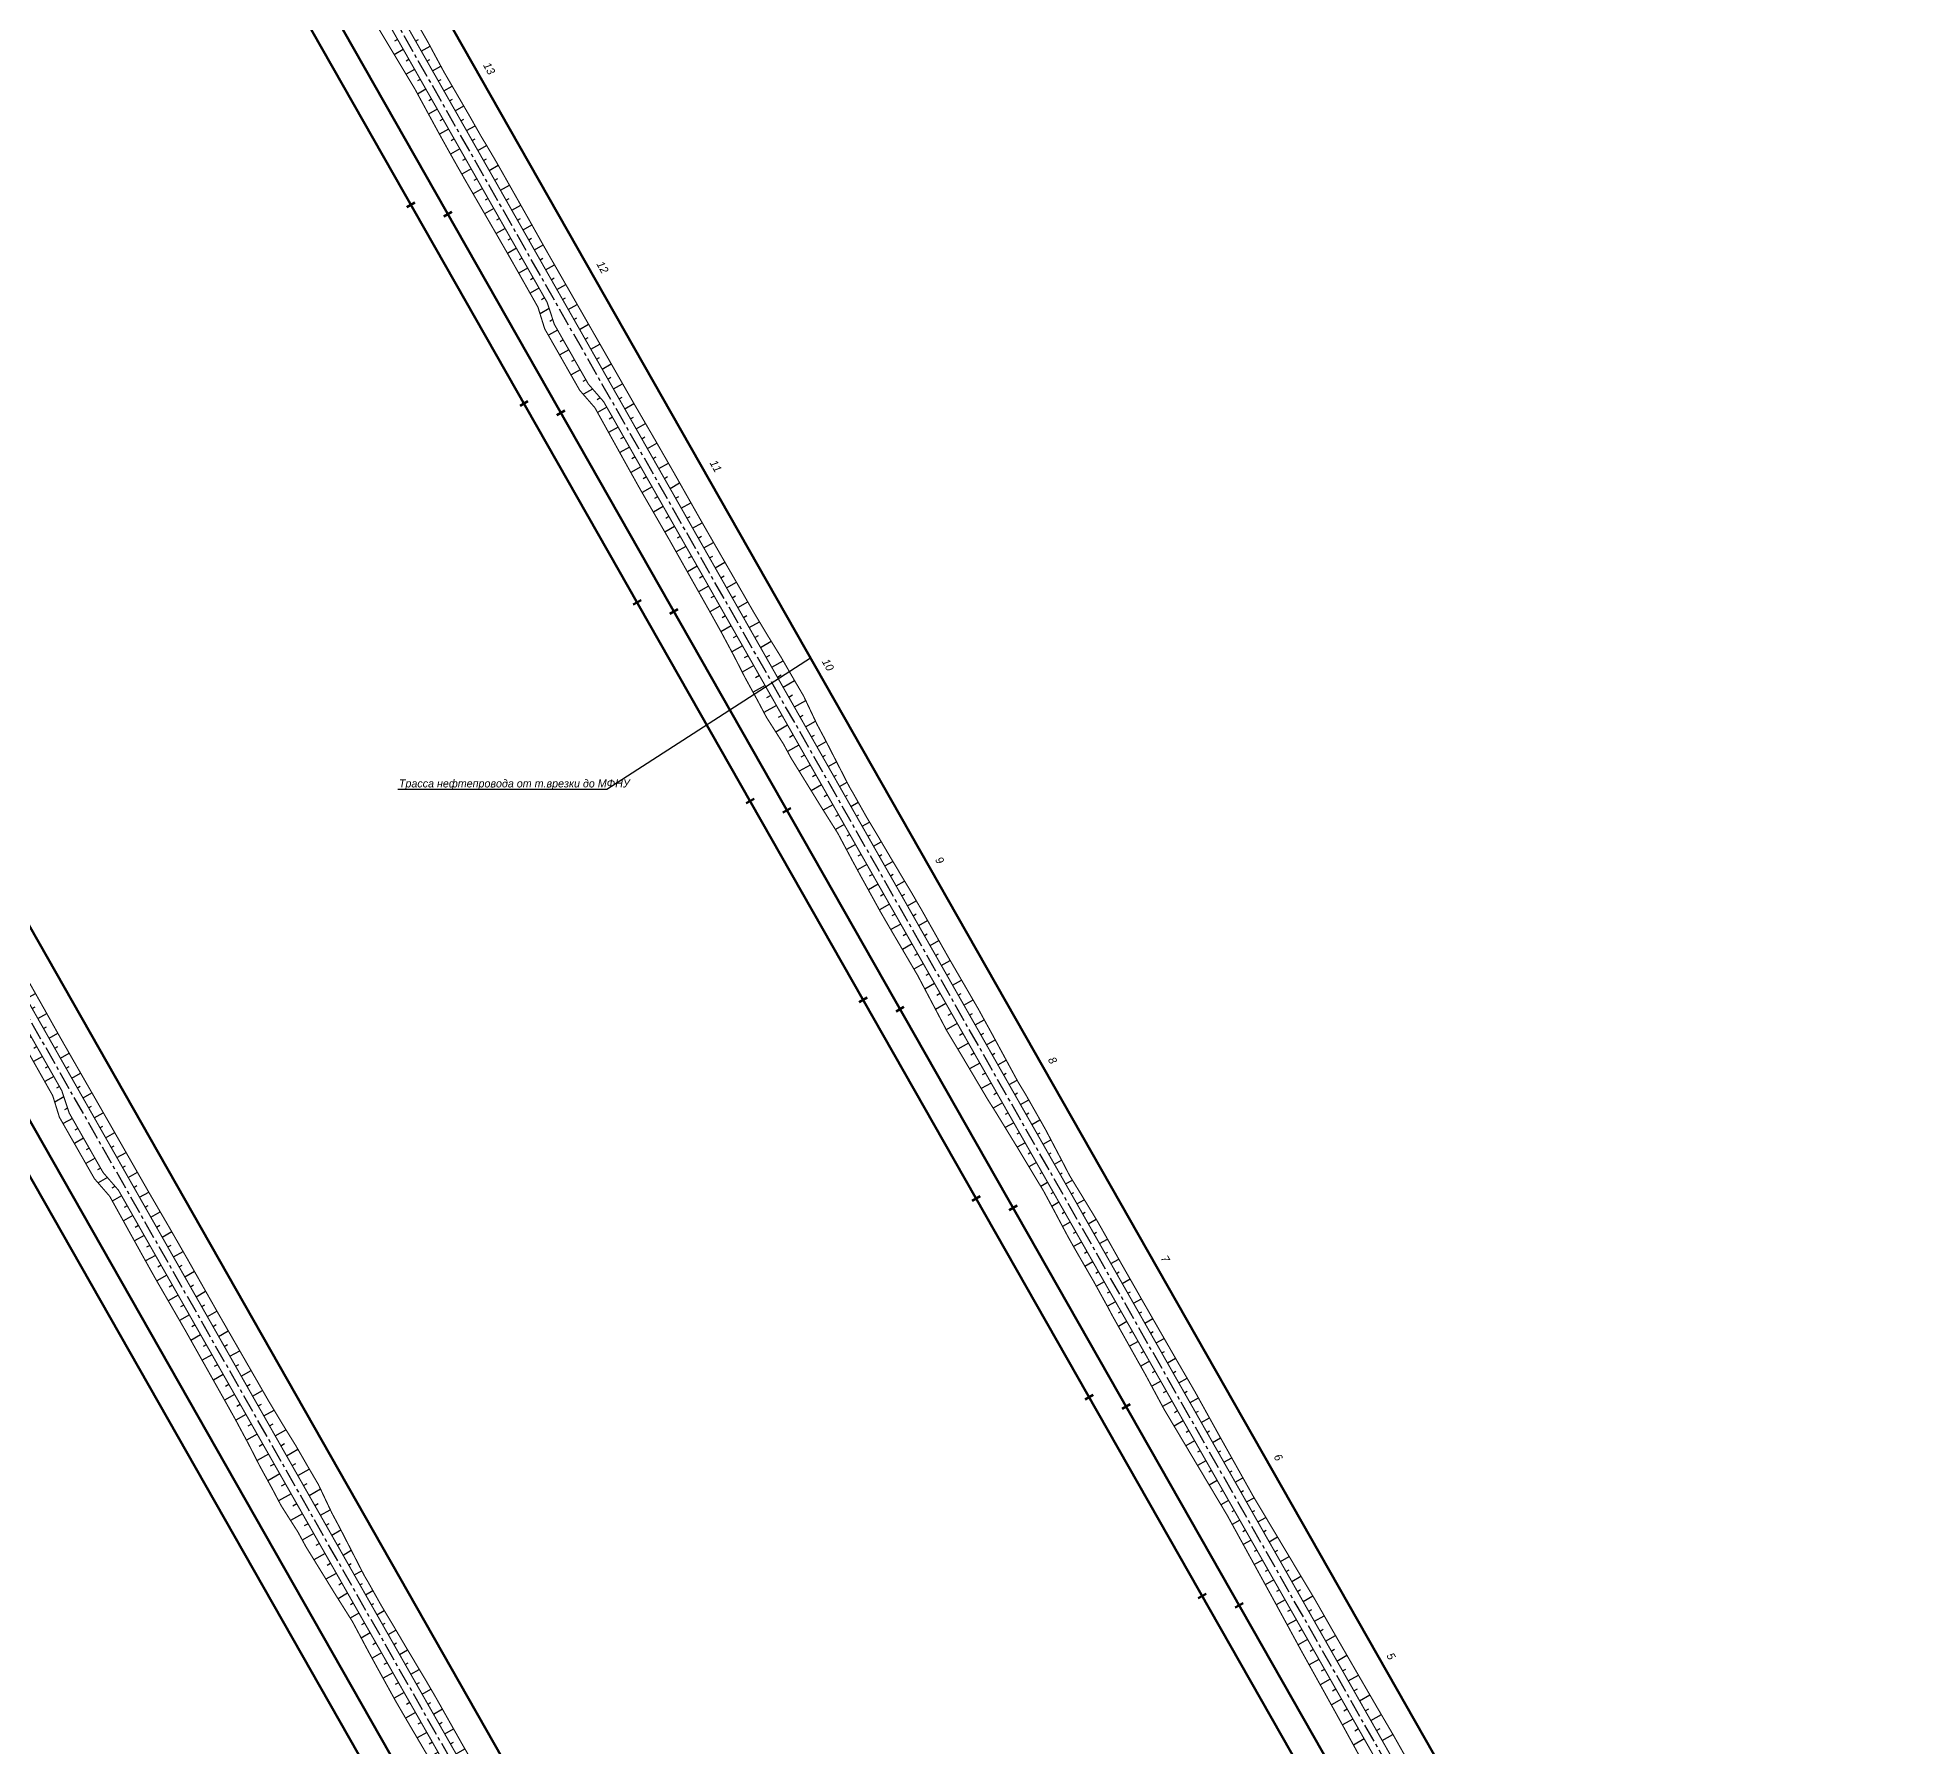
# Model space of a CAD drawing. Extents: x 5370511 to 5386565, y 1010429 to 1053793.
# Drawn here: x 5380268 to 5381083, y 1038423 to 1039171 of the extents above; entities that cross this region are included whole.
import ezdxf

# ---------------------------------------------------------------- set-up
doc = ezdxf.new("R2010")
doc.units = 0
doc.linetypes.add('осевая2', pattern=[12.5, 8, -1.5, 1.5, -1.5])
for name, color, linetype in [('АД_ось', 7, 'CONTINUOUS'), ('АД_откосы', 7, 'CONTINUOUS'), ('ТРАССА_НЕФТЕПРОВОД_ANNO', 7, 'CONTINUOUS')]:
    doc.layers.add(name, color=color, linetype=linetype)
for name, color, linetype, lineweight in [('ГИП_ТРАССА_ВЛ_6', 1, 'CONTINUOUS', 25), ('ГИП_ТРАССА_НЕФТЕПРОВОДА', 6, 'CONTINUOUS', 25), ('ТРАССА_ВЛ', 1, 'CONTINUOUS', 25)]:
    doc.layers.add(name, color=color, linetype=linetype, lineweight=lineweight)
doc.styles.add('D431', font='', dxfattribs={"height": 3.5})
doc.styles.get('D431').set_extended_font_data('Do431', italic=True)

# ---------------------------------------------------------------- blocks, each defined once
blk = doc.blocks.new('ад_откосы')
at = {"layer": 'АД_ось', "color": 253, "linetype": 'осевая2'}
blk.add_lwpolyline([(5381039.51, 1037930.84), (5381046.193, 1037968.879), (5381055.54, 1038022.081, 0.1745274), (5381043.968, 1038088.833), (5380219.971, 1039537.255, 0.2213697), (5380151.165, 1039586.153), (5379986.681, 1039616.447, -0.0279764), (5379954.082, 1039624.358), (5379892.899, 1039642.884, 0.1153558), (5379847.457, 1039645.811), (5379823.006, 1039641.73, -0.1156602), (5379777.449, 1039644.691), (5379728.174, 1039659.676, 0.0582768), (5379693.882, 1039665.873), (5379644.05, 1039668.986, -0.0429375)], format="xyb", dxfattribs=at)
at = {"layer": 'АД_откосы', "color": 253, "const_width": 0.5}
blk.add_lwpolyline([(5381075.045, 1037958.167), (5381064.81, 1037960.051, -0.4118325), (5381051.345, 1037979.422), (5381058.741, 1038021.519, 0.1745274), (5381046.793, 1038090.44), (5380222.795, 1039538.862, 0.2213697), (5380151.753, 1039589.349), (5379987.27, 1039619.643, -0.0279764), (5379955.024, 1039627.469), (5379893.841, 1039645.994, 0.1153558), (5379846.922, 1039649.016), (5379822.471, 1039644.935, -0.1156602), (5379778.394, 1039647.801), (5379729.119, 1039662.785, 0.0582768), (5379694.084, 1039669.117), (5379644.253, 1039672.229, -0.0429375)], format="xyb", dxfattribs=at)
at = {"layer": 'АД_откосы', "color": 253}
blk.add_lwpolyline([(5381036.309, 1037931.402, 0.5, 0.5, 0), (5381052.339, 1038022.643, 0.5, 0.5, 0.1745274), (5381041.143, 1038087.226, 0.5, 0.5, 0), (5380886.236, 1038359.554, 0.5, 0.5, 0), (5380879.548, 1038367.253, 0.5, 0.5, 0), (5380864.696, 1038393.319, 0.5, 0.5, 0), (5380861.554, 1038402.919, 0.5, 0.5, 0), (5380515.378, 1039011.448, 0.5, 0.5, 0), (5380508.69, 1039019.146, 0.5, 0.5, 0), (5380493.839, 1039045.212, 0.5, 0.5, 0), (5380490.65, 1039054.905, 0.5, 0.5, 0), (5380268.14, 1039446.043, 0.5, 0.5, 0), (5380261.452, 1039453.742, 0.5, 0.5, 0), (5380246.6, 1039479.807, 0.5, 0.5, 0), (5380243.357, 1039489.574, 0.5, 0.5, 0), (5380217.146, 1039535.647, 0.5, 0.5, 0.2213697), (5380150.576, 1039582.956, 0.5, 0.5, 0), (5379986.092, 1039613.251, 0.5, 0.5, -0.0279764), (5379953.14, 1039621.248, 0.5, 0.5, 0), (5379891.957, 1039639.773, 0.5, 0.5, 0.1153558)], format="xyseb", dxfattribs=at)
at = {"layer": 'АД_откосы', "color": 253, "const_width": 0.5}
for points in [[(5380869.284, 1038413.272), (5380860.756, 1038428.403), (5380853.584, 1038440.629), (5380844.122, 1038456.953), (5380834.392, 1038473.807), (5380826.373, 1038487.844), (5380820.911, 1038496.931), (5380799.584, 1038532.652), (5380784.758, 1038559.127), (5380784.126, 1038560.261), (5380774.083, 1038578.402), (5380765.243, 1038593.605), (5380764.122, 1038595.573), (5380750.351, 1038619.519), (5380748.915, 1038622.074), (5380742.159, 1038633.896), (5380737.963, 1038641.361), (5380731.283, 1038653.167), (5380724.449, 1038664.421), (5380719.161, 1038673.068), (5380716.113, 1038678.969), (5380708.623, 1038693.222), (5380700.227, 1038708.048), (5380696.664, 1038713.931), (5380685.609, 1038734.314), (5380679.785, 1038744.914), (5380679.462, 1038745.53), (5380666.316, 1038768.182), (5380654.441, 1038789.21), (5380650.383, 1038796.178), (5380641.135, 1038811.663), (5380637.316, 1038818.147), (5380635.673, 1038820.955), (5380630.369, 1038829.798), (5380624.573, 1038840.11), (5380623.2, 1038842.434), (5380622.413, 1038843.901), (5380612.082, 1038864.043), (5380608.747, 1038870.268), (5380602.851, 1038882.722), (5380598.62, 1038889.935), (5380592.979, 1038899.721), (5380587.487, 1038908.592), (5380581.199, 1038919.055), (5380558.546, 1038958.411), (5380545.719, 1038981.07), (5380537.576, 1038995.248), (5380528.57, 1039010.725), (5380512.888, 1039038.162), (5380491.688, 1039075.123), (5380488.337, 1039081.032), (5380482.885, 1039090.757), (5380468.635, 1039115.96), (5380464.355, 1039123.219), (5380461.764, 1039127.517), (5380456.685, 1039136.465), (5380445.582, 1039155.552), (5380438.388, 1039168.919), (5380425.616, 1039191.271)], [(5380845.637, 1038419.802), (5380838.834, 1038432.238), (5380829.69, 1038448.743), (5380820.237, 1038465.754), (5380817.525, 1038470.766), (5380807.452, 1038489.274), (5380788.07, 1038524.57), (5380787.381, 1038525.71), (5380771.844, 1038551.78), (5380771.188, 1038552.9), (5380760.574, 1038570.717), (5380752.239, 1038586.207), (5380751.119, 1038588.175), (5380737.606, 1038612.269), (5380736.254, 1038614.872), (5380729.678, 1038626.796), (5380725.382, 1038634.203), (5380722.047, 1038639.994), (5380718.647, 1038645.979), (5380712.468, 1038657.605), (5380707.66, 1038666.525), (5380704.203, 1038672.194), (5380695.921, 1038685.996), (5380687.019, 1038700.533), (5380683.342, 1038706.353), (5380671.518, 1038726.298), (5380665.295, 1038736.671), (5380664.976, 1038737.289), (5380652.767, 1038760.475), (5380640.548, 1038781.306), (5380636.5, 1038788.28), (5380627.795, 1038804.073), (5380624.201, 1038810.686), (5380617.825, 1038822.661), (5380610.071, 1038834.965), (5380609.205, 1038836.387), (5380597.324, 1038855.648), (5380593.961, 1038861.856), (5380586.57, 1038873.46), (5380582.669, 1038880.86), (5380577.236, 1038890.764), (5380572.489, 1038900.06), (5380566.73, 1038910.823), (5380562.732, 1038917.996), (5380544.964, 1038949.547), (5380544.478, 1038950.408), (5380531.458, 1038972.957), (5380526.09, 1038982.561), (5380514.823, 1039002.904), (5380511.579, 1039008.757), (5380504.892, 1039016.454), (5380489.583, 1039043.323), (5380486.642, 1039052.772), (5380478.321, 1039067.518), (5380474.427, 1039074.372), (5380469.416, 1039083.094), (5380454.927, 1039108.162), (5380450.768, 1039115.489), (5380448.31, 1039119.863), (5380443.313, 1039128.859), (5380432.773, 1039148.265), (5380424.952, 1039161.276), (5380411.724, 1039183.367)]]:
    blk.add_lwpolyline(points, dxfattribs=at)
at = {"layer": 'АД_откосы', "color": 253}
for points in [[(5380427.747, 1039165.451), (5380423.797, 1039163.204)], [(5380425.275, 1039169.797), (5380423.958, 1039169.048)], [(5380433.146, 1039169.107), (5380434.424, 1039169.834)], [(5380435.619, 1039164.761), (5380439.452, 1039166.942)], [(5380432.692, 1039156.759), (5380428.947, 1039154.629)], [(5380430.22, 1039161.105), (5380428.972, 1039160.395)], [(5380438.091, 1039160.415), (5380439.301, 1039161.103)], [(5380440.564, 1039156.069), (5380444.192, 1039158.133)], [(5380435.165, 1039152.413), (5380433.953, 1039151.725)], [(5380437.637, 1039148.068), (5380434.003, 1039146)], [(5380443.036, 1039151.723), (5380444.245, 1039152.411)], [(5380445.508, 1039147.377), (5380449.136, 1039149.441)], [(5380440.109, 1039143.722), (5380438.841, 1039143)], [(5380447.981, 1039143.031), (5380449.218, 1039143.735)], [(5380450.453, 1039138.685), (5380454.165, 1039140.797)], [(5380442.582, 1039139.376), (5380438.777, 1039137.211)], [(5380445.054, 1039135.03), (5380443.73, 1039134.277)], [(5380452.925, 1039134.339), (5380454.175, 1039135.05)], [(5380455.398, 1039129.993), (5380459.148, 1039132.126)], [(5380447.526, 1039130.684), (5380443.554, 1039128.424)], [(5380449.999, 1039126.338), (5380448.646, 1039125.568)], [(5380457.87, 1039125.647), (5380459.153, 1039126.377)], [(5380460.343, 1039121.301), (5380464.191, 1039123.491)], [(5380452.471, 1039121.992), (5380448.411, 1039119.682)], [(5380454.944, 1039117.646), (5380453.582, 1039116.871)], [(5380462.815, 1039116.955), (5380464.137, 1039117.708)], [(5380457.416, 1039113.3), (5380453.33, 1039110.976)], [(5380459.888, 1039108.954), (5380458.539, 1039108.186)], [(5380465.287, 1039112.609), (5380469.254, 1039114.866)], [(5380467.76, 1039108.263), (5380469.074, 1039109.011)], [(5380462.361, 1039104.608), (5380458.313, 1039102.305)], [(5380464.833, 1039100.262), (5380463.504, 1039099.506)], [(5380470.232, 1039103.918), (5380474.176, 1039106.161)], [(5380472.705, 1039099.572), (5380474.011, 1039100.315)], [(5380467.305, 1039095.916), (5380463.317, 1039093.647)], [(5380469.778, 1039091.57), (5380468.468, 1039090.825)], [(5380475.177, 1039095.226), (5380479.097, 1039097.456)], [(5380477.649, 1039090.88), (5380478.946, 1039091.617)], [(5380472.25, 1039087.224), (5380468.321, 1039084.989)], [(5380474.723, 1039082.878), (5380473.427, 1039082.141)], [(5380480.122, 1039086.534), (5380484.012, 1039088.747)], [(5380482.594, 1039082.188), (5380483.874, 1039082.916)], [(5380477.195, 1039078.532), (5380473.308, 1039076.321)], [(5380485.066, 1039077.842), (5380488.907, 1039080.027)], [(5380482.14, 1039069.84), (5380478.257, 1039067.631)], [(5380479.667, 1039074.186), (5380478.373, 1039073.45)], [(5380487.539, 1039073.496), (5380488.821, 1039074.225)], [(5380490.011, 1039069.15), (5380493.859, 1039071.339)], [(5380487.085, 1039061.148), (5380483.171, 1039058.922)], [(5380484.612, 1039065.494), (5380483.308, 1039064.752)], [(5380492.484, 1039064.804), (5380493.776, 1039065.539)], [(5380494.956, 1039060.458), (5380498.834, 1039062.664)], [(5380491.561, 1039052.204), (5380487.573, 1039049.922)], [(5380489.557, 1039056.803), (5380488.243, 1039056.055)], [(5380497.428, 1039056.112), (5380498.731, 1039056.853)], [(5380499.901, 1039051.766), (5380503.809, 1039053.99)], [(5380495.232, 1039042.772), (5380491.259, 1039040.512)], [(5380493.158, 1039047.33), (5380491.834, 1039046.576)], [(5380502.373, 1039047.42), (5380503.686, 1039048.167)], [(5380504.845, 1039043.074), (5380508.785, 1039045.315)], [(5380500.149, 1039034.165), (5380496.145, 1039031.887)], [(5380497.705, 1039038.426), (5380496.37, 1039037.667)], [(5380507.318, 1039038.728), (5380508.64, 1039039.481)], [(5380509.79, 1039034.382), (5380513.758, 1039036.639)], [(5380502.621, 1039029.819), (5380501.279, 1039029.055)], [(5380512.263, 1039030.036), (5380513.591, 1039030.792)], [(5380514.735, 1039025.69), (5380518.72, 1039027.957)], [(5380505.169, 1039025.417), (5380501.142, 1039023.126)], [(5380507.641, 1039021.071), (5380506.292, 1039020.303)], [(5380517.207, 1039021.344), (5380518.542, 1039022.103)], [(5380519.68, 1039016.998), (5380523.682, 1039019.276)], [(5380510.571, 1039016.985), (5380506.523, 1039014.682)], [(5380513.845, 1039013.095), (5380512.489, 1039012.323)], [(5380522.152, 1039012.652), (5380523.493, 1039013.415)], [(5380524.625, 1039008.307), (5380528.646, 1039010.594)], [(5380516.753, 1039008.997), (5380512.685, 1039006.683)], [(5380519.225, 1039004.651), (5380517.848, 1039003.867)], [(5380527.097, 1039003.961), (5380528.466, 1039004.739)], [(5380529.569, 1038999.615), (5380533.676, 1039001.951)], [(5380521.698, 1039000.305), (5380517.565, 1038997.954)], [(5380524.17, 1038995.959), (5380522.759, 1038995.156)], [(5380532.042, 1038995.269), (5380533.435, 1038996.061)], [(5380534.514, 1038990.923), (5380538.694, 1038993.301)], [(5380526.643, 1038991.613), (5380522.41, 1038989.205)], [(5380529.115, 1038987.267), (5380527.674, 1038986.447)], [(5380536.986, 1038986.577), (5380538.392, 1038987.376)], [(5380531.587, 1038982.921), (5380527.263, 1038980.461)], [(5380534.06, 1038978.575), (5380532.602, 1038977.746)], [(5380539.459, 1038982.231), (5380543.675, 1038984.629)], [(5380541.931, 1038977.885), (5380543.338, 1038978.685)], [(5380536.532, 1038974.229), (5380532.16, 1038971.742)], [(5380539.005, 1038969.883), (5380537.566, 1038969.065)], [(5380544.404, 1038973.539), (5380548.623, 1038975.939)], [(5380546.876, 1038969.193), (5380548.276, 1038969.99)], [(5380541.477, 1038965.537), (5380537.16, 1038963.082)], [(5380543.949, 1038961.191), (5380542.529, 1038960.383)], [(5380549.348, 1038964.847), (5380553.55, 1038967.237)], [(5380551.821, 1038960.501), (5380553.215, 1038961.294)], [(5380546.422, 1038956.845), (5380542.161, 1038954.421)], [(5380548.894, 1038952.5), (5380547.476, 1038951.693)], [(5380554.293, 1038956.155), (5380558.476, 1038958.535)], [(5380556.766, 1038951.809), (5380558.174, 1038952.61)], [(5380551.366, 1038948.154), (5380547.112, 1038945.733)], [(5380559.238, 1038947.463), (5380563.464, 1038949.867)], [(5380556.311, 1038939.462), (5380552.019, 1038937.02)], [(5380553.839, 1038943.808), (5380552.408, 1038942.994)], [(5380561.71, 1038943.117), (5380563.133, 1038943.927)], [(5380564.183, 1038938.771), (5380568.452, 1038941.2)], [(5380561.256, 1038930.77), (5380556.926, 1038928.306)], [(5380558.784, 1038935.116), (5380557.34, 1038934.295)], [(5380566.655, 1038934.425), (5380568.093, 1038935.243)], [(5380569.127, 1038930.079), (5380573.441, 1038932.533)], [(5380566.201, 1038922.078), (5380561.833, 1038919.593)], [(5380563.728, 1038926.424), (5380562.272, 1038925.595)], [(5380571.6, 1038925.733), (5380573.052, 1038926.56)], [(5380574.072, 1038921.387), (5380578.429, 1038923.866)], [(5380571.145, 1038913.386), (5380566.708, 1038910.862)], [(5380568.673, 1038917.732), (5380567.194, 1038916.89)], [(5380576.545, 1038917.041), (5380578.036, 1038917.89)], [(5380579.017, 1038912.696), (5380583.491, 1038915.241)], [(5380576.09, 1038904.694), (5380571.428, 1038902.042)], [(5380573.618, 1038909.04), (5380572.064, 1038908.156)], [(5380581.489, 1038908.35), (5380583.059, 1038909.242)], [(5380583.962, 1038904.004), (5380588.67, 1038906.682)], [(5380581.035, 1038896.002), (5380576.018, 1038893.148)], [(5380578.563, 1038900.348), (5380576.89, 1038899.397)], [(5380586.434, 1038899.658), (5380588.094, 1038900.602)], [(5380588.907, 1038895.312), (5380593.887, 1038898.145)], [(5380585.98, 1038887.31), (5380580.759, 1038884.34)], [(5380583.507, 1038891.656), (5380581.767, 1038890.666)], [(5380591.379, 1038890.966), (5380593.057, 1038891.92)], [(5380593.851, 1038886.62), (5380598.885, 1038889.483)], [(5380588.452, 1038882.964), (5380586.638, 1038881.932)], [(5380596.324, 1038882.274), (5380597.985, 1038883.219)], [(5380598.796, 1038877.928), (5380603.779, 1038880.762)], [(5380590.925, 1038878.618), (5380585.483, 1038875.522)], [(5380593.397, 1038874.272), (5380591.672, 1038873.291)], [(5380601.268, 1038873.582), (5380602.711, 1038874.403)], [(5380603.741, 1038869.236), (5380608.07, 1038871.699)], [(5380595.869, 1038869.926), (5380590.695, 1038866.983)], [(5380598.342, 1038865.58), (5380596.681, 1038864.636)], [(5380606.213, 1038864.89), (5380607.553, 1038865.652)], [(5380608.686, 1038860.544), (5380612.704, 1038862.83)], [(5380600.814, 1038861.234), (5380595.832, 1038858.4)], [(5380603.286, 1038856.889), (5380601.678, 1038855.973)], [(5380611.158, 1038856.198), (5380612.372, 1038856.889)], [(5380605.759, 1038852.543), (5380600.933, 1038849.797)], [(5380608.231, 1038848.197), (5380606.725, 1038847.34)], [(5380613.63, 1038851.852), (5380617.272, 1038853.924)], [(5380616.103, 1038847.506), (5380617.191, 1038848.125)], [(5380610.704, 1038843.851), (5380606.186, 1038841.281)], [(5380613.176, 1038839.505), (5380611.778, 1038838.709)], [(5380618.575, 1038843.16), (5380621.84, 1038845.018)], [(5380621.048, 1038838.814), (5380622.114, 1038839.421)], [(5380615.648, 1038835.159), (5380611.453, 1038832.772)], [(5380618.121, 1038830.813), (5380616.853, 1038830.092)], [(5380623.52, 1038834.468), (5380626.721, 1038836.289)], [(5380625.992, 1038830.122), (5380627.065, 1038830.733)], [(5380620.593, 1038826.467), (5380616.79, 1038824.303)], [(5380623.065, 1038822.121), (5380621.758, 1038821.377)], [(5380628.465, 1038825.776), (5380631.683, 1038827.607)], [(5380630.937, 1038821.43), (5380632.069, 1038822.075)], [(5380625.538, 1038817.775), (5380621.615, 1038815.543)], [(5380633.409, 1038817.085), (5380636.807, 1038819.017)], [(5380630.483, 1038809.083), (5380626.35, 1038806.732)], [(5380628.01, 1038813.429), (5380626.633, 1038812.645)], [(5380635.882, 1038812.739), (5380637.06, 1038813.409)], [(5380638.354, 1038808.393), (5380641.887, 1038810.403)], [(5380635.427, 1038800.391), (5380631.162, 1038797.964)], [(5380632.955, 1038804.737), (5380631.533, 1038803.928)], [(5380640.827, 1038804.047), (5380642.066, 1038804.751)], [(5380643.299, 1038799.701), (5380647.016, 1038801.815)], [(5380640.372, 1038791.699), (5380635.989, 1038789.206)], [(5380637.9, 1038796.045), (5380636.439, 1038795.214)], [(5380645.771, 1038795.355), (5380647.061, 1038796.088)], [(5380648.244, 1038791.009), (5380652.112, 1038793.209)], [(5380645.317, 1038783.007), (5380640.993, 1038780.547)], [(5380642.845, 1038787.353), (5380641.403, 1038786.533)], [(5380650.716, 1038786.663), (5380652.014, 1038787.401)], [(5380653.189, 1038782.317), (5380657.083, 1038784.532)], [(5380650.262, 1038774.315), (5380646.053, 1038771.921)], [(5380647.789, 1038778.661), (5380646.386, 1038777.863)], [(5380655.661, 1038777.971), (5380656.95, 1038778.704)], [(5380658.133, 1038773.625), (5380662, 1038775.825)], [(5380655.206, 1038765.623), (5380651.113, 1038763.295)], [(5380652.734, 1038769.969), (5380651.37, 1038769.193)], [(5380660.606, 1038769.279), (5380661.89, 1038770.009)], [(5380663.078, 1038764.933), (5380666.93, 1038767.124)], [(5380660.151, 1038756.932), (5380655.905, 1038754.516)], [(5380657.679, 1038761.278), (5380656.263, 1038760.472)], [(5380665.55, 1038760.587), (5380666.859, 1038761.332)], [(5380668.023, 1038756.241), (5380671.949, 1038758.475)], [(5380662.624, 1038752.586), (5380661.114, 1038751.727)], [(5380670.495, 1038751.895), (5380671.829, 1038752.654)], [(5380672.968, 1038747.549), (5380676.969, 1038749.825)], [(5380665.096, 1038748.24), (5380660.566, 1038745.663)], [(5380667.568, 1038743.894), (5380665.963, 1038742.98)], [(5380675.44, 1038743.203), (5380676.761, 1038743.955)], [(5380677.912, 1038738.857), (5380681.874, 1038741.111)], [(5380670.041, 1038739.548), (5380665.224, 1038736.808)], [(5380672.513, 1038735.202), (5380670.972, 1038734.325)], [(5380680.385, 1038734.511), (5380681.659, 1038735.236)], [(5380682.857, 1038730.165), (5380686.679, 1038732.34)], [(5380674.986, 1038730.856), (5380670.362, 1038728.225)], [(5380677.458, 1038726.51), (5380675.972, 1038725.665)], [(5380685.33, 1038725.819), (5380686.545, 1038726.511)], [(5380679.93, 1038722.164), (5380675.472, 1038719.628)], [(5380682.403, 1038717.818), (5380680.969, 1038717.002)], [(5380687.802, 1038721.474), (5380691.448, 1038723.548)], [(5380690.274, 1038717.128), (5380691.431, 1038717.786)], [(5380684.875, 1038713.472), (5380680.573, 1038711.025)], [(5380687.347, 1038709.126), (5380686.003, 1038708.361)], [(5380692.747, 1038712.782), (5380696.216, 1038714.756)], [(5380695.219, 1038708.436), (5380696.423, 1038709.121)], [(5380689.82, 1038704.78), (5380685.786, 1038702.485)], [(5380692.292, 1038700.434), (5380691.05, 1038699.728)], [(5380697.691, 1038704.09), (5380701.304, 1038706.145)], [(5380700.164, 1038699.744), (5380701.363, 1038700.426)], [(5380694.765, 1038696.088), (5380691.039, 1038693.969)], [(5380697.237, 1038691.742), (5380696.087, 1038691.088)], [(5380702.636, 1038695.398), (5380706.232, 1038697.444)], [(5380705.109, 1038691.052), (5380706.255, 1038691.704)], [(5380699.709, 1038687.396), (5380696.258, 1038685.433)], [(5380707.581, 1038686.706), (5380711.019, 1038688.662)], [(5380702.182, 1038683.05), (5380701.099, 1038682.434)], [(5380704.654, 1038678.704), (5380701.405, 1038676.856)], [(5380710.053, 1038682.36), (5380711.103, 1038682.957)], [(5380712.526, 1038678.014), (5380715.674, 1038679.805)], [(5380707.126, 1038674.358), (5380706.12, 1038673.786)], [(5380709.599, 1038670.012), (5380706.581, 1038668.295)], [(5380714.998, 1038673.668), (5380715.983, 1038674.228)], [(5380717.47, 1038669.322), (5380720.424, 1038671.003)], [(5380712.071, 1038665.666), (5380711.031, 1038665.075)], [(5380714.544, 1038661.321), (5380711.422, 1038659.545)], [(5380719.943, 1038664.976), (5380721.017, 1038665.587)], [(5380722.415, 1038660.63), (5380725.638, 1038662.463)], [(5380717.016, 1038656.975), (5380715.896, 1038656.337)], [(5380719.488, 1038652.629), (5380716.129, 1038650.717)], [(5380724.888, 1038656.284), (5380726.044, 1038656.942)], [(5380727.36, 1038651.938), (5380730.83, 1038653.912)], [(5380721.961, 1038648.283), (5380720.795, 1038647.62)], [(5380724.433, 1038643.937), (5380720.937, 1038641.948)], [(5380729.832, 1038647.592), (5380730.99, 1038648.251)], [(5380732.305, 1038643.246), (5380735.778, 1038645.222)], [(5380726.905, 1038639.591), (5380725.753, 1038638.935)], [(5380729.378, 1038635.245), (5380725.919, 1038633.277)], [(5380734.777, 1038638.9), (5380735.924, 1038639.553)], [(5380737.25, 1038634.554), (5380740.689, 1038636.511)], [(5380731.85, 1038630.899), (5380730.706, 1038630.248)], [(5380734.323, 1038626.553), (5380730.889, 1038624.599)], [(5380739.722, 1038630.208), (5380740.868, 1038630.86)], [(5380742.194, 1038625.863), (5380745.632, 1038627.818)], [(5380736.795, 1038622.207), (5380735.612, 1038621.534)], [(5380744.667, 1038621.517), (5380745.813, 1038622.168)], [(5380747.139, 1038617.171), (5380750.577, 1038619.126)], [(5380739.267, 1038617.861), (5380735.719, 1038615.842)], [(5380741.74, 1038613.515), (5380740.51, 1038612.815)], [(5380749.611, 1038612.825), (5380750.771, 1038613.484)], [(5380752.084, 1038608.479), (5380755.562, 1038610.457)], [(5380744.212, 1038609.169), (5380740.522, 1038607.07)], [(5380746.685, 1038604.823), (5380745.437, 1038604.113)], [(5380754.556, 1038604.133), (5380755.729, 1038604.8)], [(5380757.029, 1038599.787), (5380760.548, 1038601.789)], [(5380749.157, 1038600.477), (5380745.414, 1038598.348)], [(5380751.629, 1038596.131), (5380750.364, 1038595.411)], [(5380759.501, 1038595.441), (5380760.686, 1038596.115)], [(5380754.102, 1038591.785), (5380750.306, 1038589.626)], [(5380756.574, 1038587.439), (5380755.264, 1038586.694)], [(5380761.973, 1038591.095), (5380765.527, 1038593.116)], [(5380764.446, 1038586.749), (5380765.658, 1038587.438)], [(5380759.046, 1038583.093), (5380755.117, 1038580.858)], [(5380761.519, 1038578.747), (5380760.141, 1038577.963)], [(5380766.918, 1038582.403), (5380770.554, 1038584.471)], [(5380769.391, 1038578.057), (5380770.612, 1038578.752)], [(5380763.991, 1038574.401), (5380759.857, 1038572.049)], [(5380766.464, 1038570.055), (5380765.124, 1038569.294)], [(5380771.863, 1038573.711), (5380775.526, 1038575.795)], [(5380774.335, 1038569.365), (5380775.523, 1038570.041)], [(5380768.936, 1038565.71), (5380764.919, 1038563.424)], [(5380771.408, 1038561.364), (5380770.127, 1038560.635)], [(5380776.808, 1038565.019), (5380780.37, 1038567.046)], [(5380779.28, 1038560.673), (5380780.436, 1038561.331)], [(5380773.881, 1038557.018), (5380770.038, 1038554.831)], [(5380781.752, 1038556.327), (5380785.221, 1038558.301)], [(5380776.353, 1038552.672), (5380775.128, 1038551.974)], [(5380778.826, 1038548.326), (5380775.149, 1038546.234)], [(5380784.225, 1038551.981), (5380785.361, 1038552.628)], [(5380786.697, 1038547.635), (5380790.107, 1038549.575)], [(5380781.298, 1038543.98), (5380780.131, 1038543.316)], [(5380783.77, 1038539.634), (5380780.27, 1038537.642)], [(5380789.17, 1038543.289), (5380790.287, 1038543.925)], [(5380791.642, 1038538.943), (5380794.993, 1038540.85)], [(5380786.243, 1038535.288), (5380785.134, 1038534.657)], [(5380788.715, 1038530.942), (5380785.39, 1038529.05)], [(5380794.114, 1038534.598), (5380795.217, 1038535.225)], [(5380796.587, 1038530.252), (5380799.894, 1038532.133)], [(5380791.187, 1038526.596), (5380790.091, 1038525.972)], [(5380793.66, 1038522.25), (5380790.371, 1038520.379)], [(5380799.059, 1038525.906), (5380800.222, 1038526.567)], [(5380801.532, 1038521.56), (5380805.021, 1038523.545)], [(5380796.132, 1038517.904), (5380794.992, 1038517.256)], [(5380798.605, 1038513.558), (5380795.185, 1038511.613)], [(5380804.004, 1038517.214), (5380805.228, 1038517.91)], [(5380806.476, 1038512.868), (5380810.149, 1038514.957)], [(5380801.077, 1038509.212), (5380799.894, 1038508.539)], [(5380803.549, 1038504.866), (5380799.999, 1038502.847)], [(5380808.949, 1038508.522), (5380810.234, 1038509.253)], [(5380811.421, 1038504.176), (5380815.276, 1038506.369)], [(5380806.022, 1038500.52), (5380804.795, 1038499.822)], [(5380808.494, 1038496.174), (5380804.813, 1038494.08)], [(5380813.893, 1038499.83), (5380815.239, 1038500.595)], [(5380816.366, 1038495.484), (5380820.403, 1038497.781)], [(5380810.966, 1038491.828), (5380809.691, 1038491.103)], [(5380818.838, 1038491.138), (5380820.253, 1038491.943)], [(5380821.311, 1038486.792), (5380825.554, 1038489.206)], [(5380813.439, 1038487.482), (5380809.612, 1038485.305)], [(5380815.911, 1038483.136), (5380814.581, 1038482.38)], [(5380823.783, 1038482.446), (5380825.213, 1038483.259)], [(5380826.255, 1038478.1), (5380830.545, 1038480.54)], [(5380818.384, 1038478.79), (5380814.393, 1038476.52)], [(5380820.856, 1038474.444), (5380819.469, 1038473.655)], [(5380828.728, 1038473.754), (5380830.166, 1038474.572)], [(5380831.2, 1038469.408), (5380835.514, 1038471.862)], [(5380823.328, 1038470.098), (5380819.167, 1038467.731)], [(5380825.801, 1038465.753), (5380824.377, 1038464.943)], [(5380833.673, 1038465.062), (5380835.129, 1038465.891)], [(5380836.145, 1038460.716), (5380840.514, 1038463.202)], [(5380828.273, 1038461.407), (5380824.003, 1038458.977)], [(5380830.746, 1038457.061), (5380829.293, 1038456.234)], [(5380838.617, 1038456.37), (5380840.094, 1038457.21)], [(5380833.218, 1038452.715), (5380828.861, 1038450.236)], [(5380835.69, 1038448.369), (5380834.206, 1038447.524)], [(5380841.09, 1038452.024), (5380845.519, 1038454.544)], [(5380843.562, 1038447.678), (5380845.062, 1038448.532)], [(5380838.163, 1038444.023), (5380833.709, 1038441.489)], [(5380840.635, 1038439.677), (5380839.118, 1038438.814)], [(5380846.034, 1038443.332), (5380850.533, 1038445.892)], [(5380848.507, 1038438.986), (5380850.036, 1038439.856)], [(5380843.107, 1038435.331), (5380838.556, 1038432.741)], [(5380845.58, 1038430.985), (5380844.015, 1038430.095)], [(5380850.979, 1038434.641), (5380855.566, 1038437.25)], [(5380853.452, 1038430.295), (5380855.019, 1038431.186)], [(5380848.052, 1038426.639), (5380843.358, 1038423.968)], [(5380855.924, 1038425.949), (5380860.627, 1038428.624)]]:
    blk.add_lwpolyline(points, dxfattribs=at)
blk = doc.blocks.new('пк_ВЛ')
at = {"layer": 'ТРАССА_ВЛ', "lineweight": 60}
blk.add_lwpolyline([(0, 2), (0, -2)], dxfattribs=at)

msp = doc.modelspace()

# ---------------------------------------------------------------- block references
at = {"layer": 'АД_откосы', "color": 253}
msp.add_blockref('ад_откосы', (0, 0), dxfattribs=at)

# ---------------------------------------------------------------- next in the draw order: linework, layer by layer
at = {"layer": 'ГИП_ТРАССА_ВЛ_6', "color": 253, "lineweight": 60}
for points in [[(5380958.254, 1038044.709), (5380993.422, 1038133.441), (5380993.422, 1038133.441), (5380182.961, 1039557.93), (5379796.607, 1039608.903), (5379400.894, 1039702.091), (5378850.148, 1039849.249), (5377925.517, 1040078.196), (5377014.253, 1040367.216), (5375398.983, 1040195.445), (5375392.587, 1040255.583)], [(5380947.098, 1038049.13), (5380980.145, 1038132.51), (5380175.48, 1039546.813), (5379794.442, 1039597.084), (5379397.969, 1039690.452), (5378847.156, 1039837.627), (5377922.258, 1040066.64), (5377013.021, 1040355.017), (5375388.319, 1040182.244), (5375380.655, 1040254.315)]]:
    msp.add_lwpolyline(points, dxfattribs=at)
at = {"layer": 'ГИП_ТРАССА_НЕФТЕПРОВОДА', "color": 253, "lineweight": 60, "flags": 128}
msp.add_lwpolyline([(5381075.553, 1038021.596), (5381082.75, 1038061.114), (5380209.801, 1039595.687), (5379897.924, 1039667.757), (5379611.778, 1039694.969), (5378860.616, 1039889.923), (5378288.543, 1040031.574), (5378200.68, 1040069.425), (5378126.839, 1040071.613), (5377018.568, 1040409.907), (5376071.623, 1040309.468), (5375956.658, 1040381.55), (5375900.053, 1040291.27), (5375794.068, 1040294.1), (5375692.627, 1040269.269), (5375351.478, 1040233.096)], dxfattribs=at)
at = {"layer": 'ТРАССА_НЕФТЕПРОВОД_ANNO', "color": 6}
for points in [[(5380516.802, 1038841.996), (5380605.889, 1038899.397)], [(5380425.307, 1038841.996), (5380516.802, 1038841.996)]]:
    msp.add_lwpolyline(points, dxfattribs=at)

# ---------------------------------------------------------------- next in the draw order: block references
at = {"layer": 'ГИП_ТРАССА_ВЛ_6', "color": 253, "rotation": 119.6376264400443}
for p in [(5380431.082, 1039097.559), (5380447.206, 1039093.485), (5380480.534, 1039010.642), (5380496.657, 1039006.568), (5380529.985, 1038923.725), (5380546.109, 1038919.651), (5380579.436, 1038836.808), (5380595.56, 1038832.734), (5380628.887, 1038749.891), (5380645.011, 1038745.817), (5380678.339, 1038662.974), (5380694.462, 1038658.9), (5380727.79, 1038576.057), (5380743.914, 1038571.983), (5380777.241, 1038489.14), (5380793.365, 1038485.066)]:
    msp.add_blockref('пк_ВЛ', p, dxfattribs=at)

# ---------------------------------------------------------------- next in the draw order: texts
at = {"layer": 'ТРАССА_НЕФТЕПРОВОД_ANNO', "color": 253, "style": 'D431'}
for s, p in [('13', (5380462.538, 1039158.567)), ('12', (5380512.126, 1039071.635)), ('11', (5380561.624, 1038984.661)), ('10', (5380610.732, 1038897.783)), ('9', (5380660.236, 1038811.141)), ('8', (5380709.587, 1038723.665)), ('7', (5380758.889, 1038636.829)), ('6', (5380808.33, 1038550.058)), ('5', (5380857.661, 1038463.077))]:
    msp.add_text(s, height=3.5, rotation=299.63359, dxfattribs=at).set_placement(p)
msp.add_text('Трасса нефтепровода от т.врезки до МФНУ  ', height=3.5, dxfattribs=at).set_placement((5380425.828, 1038842.746))

# ---------------------------------------------------------------- next in the draw order: block references
at = {"layer": 'АД_откосы', "color": 253}
msp.add_blockref('ад_откосы', (-212.264, -344.806), dxfattribs=at)

# ---------------------------------------------------------------- next in the draw order: linework, layer by layer
at = {"layer": 'ГИП_ТРАССА_ВЛ_6', "color": 253, "lineweight": 60}
for points in [[(5380745.989, 1037699.902), (5380781.157, 1037788.635), (5380781.157, 1037788.635), (5379970.697, 1039213.124), (5379584.343, 1039264.096), (5379188.629, 1039357.285), (5378637.883, 1039504.443), (5377713.253, 1039733.389), (5376801.988, 1040022.409), (5375186.718, 1039850.639), (5375180.323, 1039910.777)], [(5380734.834, 1037704.324), (5380767.88, 1037787.704), (5379963.216, 1039202.007), (5379582.177, 1039252.278), (5379185.704, 1039345.646), (5378634.892, 1039492.821), (5377709.993, 1039721.834), (5376800.757, 1040010.211), (5375176.054, 1039837.437), (5375168.39, 1039909.508)]]:
    msp.add_lwpolyline(points, dxfattribs=at)
at = {"layer": 'ГИП_ТРАССА_НЕФТЕПРОВОДА', "color": 253, "lineweight": 60, "flags": 128}
msp.add_lwpolyline([(5380863.289, 1037676.789), (5380870.486, 1037716.307), (5379997.536, 1039250.881), (5379685.66, 1039322.951), (5379399.514, 1039350.163), (5378648.352, 1039545.117), (5378076.279, 1039686.767), (5377988.416, 1039724.618), (5377914.574, 1039726.807), (5376806.304, 1040065.101), (5375859.358, 1039964.662), (5375744.393, 1040036.744), (5375687.788, 1039946.464), (5375581.803, 1039949.293), (5375480.362, 1039924.463), (5375139.214, 1039888.29)], dxfattribs=at)

doc.saveas('drawing.dxf')
